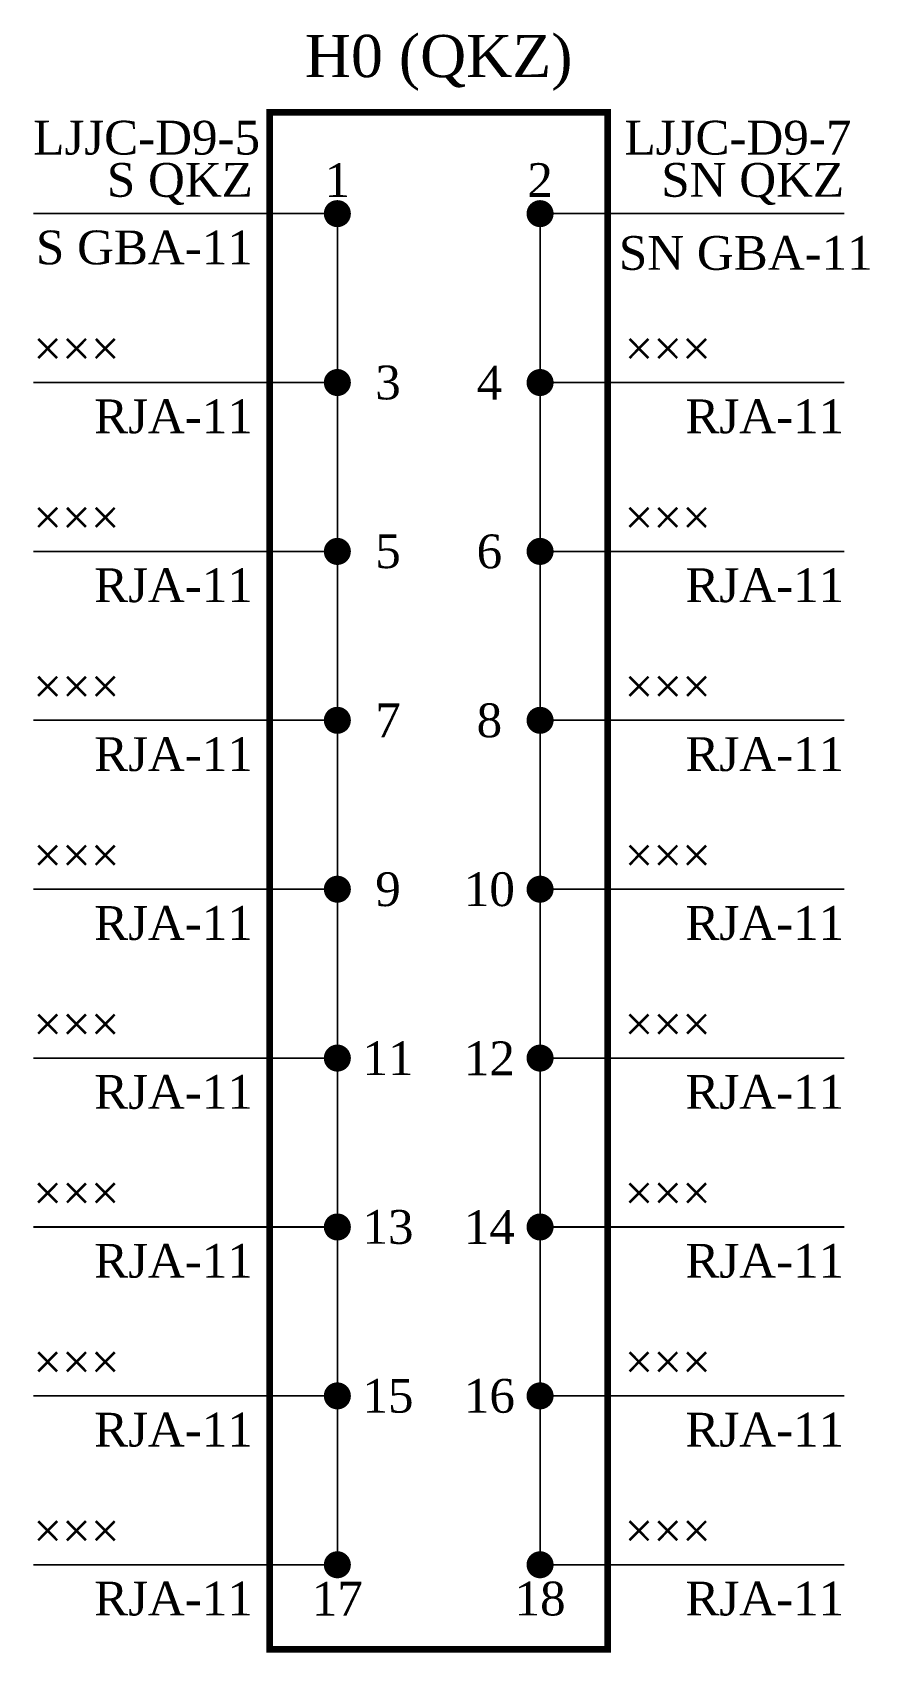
# Model space of a CAD drawing. Header units: millimetres. Extents: x -24.1 to 25.5, y -0.2 to 95.7.
import ezdxf
from ezdxf.enums import TextEntityAlignment as Align

# ---------------------------------------------------------------- set-up
doc = ezdxf.new("R2010")
doc.units = ezdxf.units.MM
doc.linetypes.add('DASHED', pattern=[0.75, 0.5, -0.25])
doc.styles.add('CHINESE', font='TIMES.TTF')

msp = doc.modelspace()

# ---------------------------------------------------------------- linework, layer by layer
at = {"color": 8, "linetype": 'DASHED', "const_width": 0.4}
msp.add_lwpolyline([(-10, 0), (10, 0), (10, 91), (-10, 91)], close=True, dxfattribs=at)
at = {"color": 8, "const_width": 0.8}
for points in [[(-6.4, 85, 1), (-5.6, 85, 1)], [(5.6, 85, 1), (6.4, 85, 1)], [(-6.4, 75, 1), (-5.6, 75, 1)], [(5.6, 75, 1), (6.4, 75, 1)], [(-6.4, 65, 1), (-5.6, 65, 1)], [(5.6, 65, 1), (6.4, 65, 1)], [(-6.4, 55, 1), (-5.6, 55, 1)], [(5.6, 55, 1), (6.4, 55, 1)], [(-6.4, 45, 1), (-5.6, 45, 1)], [(5.6, 45, 1), (6.4, 45, 1)], [(-6.4, 35, 1), (-5.6, 35, 1)], [(5.6, 35, 1), (6.4, 35, 1)], [(-6.4, 25, 1), (-5.6, 25, 1)], [(5.6, 25, 1), (6.4, 25, 1)], [(-6.4, 15, 1), (-5.6, 15, 1)], [(5.6, 15, 1), (6.4, 15, 1)], [(-6.4, 5, 1), (-5.6, 5, 1)], [(5.6, 5, 1), (6.4, 5, 1)]]:
    msp.add_lwpolyline(points, format="xyb", close=True, dxfattribs=at)
at = {"color": 8, "linetype": 'DASHED', "const_width": 0.1}
for points in [[(-6, 85), (-24, 85)], [(-6, 5), (-6, 85)], [(6, 5.4), (6, 85)], [(24, 85), (6, 85)], [(-6, 75), (-24, 75)], [(24, 75), (6, 75)], [(-6, 65), (-24, 65)], [(24, 65), (6, 65)], [(-6, 55), (-24, 55)], [(24, 55), (6, 55)], [(-6, 45), (-24, 45)], [(24, 45), (6, 45)], [(-6, 35), (-24, 35)], [(24, 35), (6, 35)], [(-6, 25), (-24, 25)], [(24, 25), (6, 25)], [(-6, 15), (-24, 15)], [(24, 15), (6, 15)], [(-6, 5), (-24, 5)], [(24, 5), (6, 5)]]:
    msp.add_lwpolyline(points, dxfattribs=at)

# ---------------------------------------------------------------- texts
at = {"color": 3, "linetype": 'Continuous', "style": 'CHINESE'}
msp.add_text('H0 (QKZ)', height=2.5, dxfattribs=at).set_placement((0, 94), align=Align.MIDDLE)
at = {"color": 8, "linetype": 'Continuous', "style": 'CHINESE'}
for s, p in [('LJJC-D9-5', (-24, 89.5)), ('LJJC-D9-7', (11, 89.5))]:
    msp.add_text(s, height=2, dxfattribs=at).set_placement(p, align=Align.MIDDLE_LEFT)
msp.add_text('S QKZ', height=2, dxfattribs=at).set_placement((-11, 87), align=Align.MIDDLE_RIGHT)
at = {"color": 8, "style": 'CHINESE'}
for s, p in [('1', (-6, 87)), ('3', (-3, 75)), ('5', (-3, 65)), ('7', (-3, 55)), ('8', (3, 55)), ('9', (-3, 45)), ('10', (3, 45)), ('11', (-3, 35)), ('12', (3, 35)), ('13', (-3, 25)), ('14', (3, 25)), ('15', (-3, 15)), ('16', (3, 15)), ('17', (-6, 3)), ('18', (6, 3))]:
    msp.add_text(s, height=2, dxfattribs=at).set_placement(p, align=Align.MIDDLE)
at = {"color": 8, "linetype": 'Continuous', "style": 'CHINESE'}
for s, p in [('2', (6, 87)), ('4', (3, 75)), ('6', (3, 65))]:
    msp.add_text(s, height=2, dxfattribs=at).set_placement(p, align=Align.MIDDLE)
at = {"color": 8, "style": 'CHINESE'}
for s, p in [('SN QKZ', (24, 87)), ('S GBA-11', (-11, 83)), ('RJA-11', (-11, 73)), ('RJA-11', (24, 73)), ('RJA-11', (-11, 63)), ('RJA-11', (24, 63)), ('RJA-11', (-11, 53)), ('RJA-11', (24, 53)), ('RJA-11', (-11, 43)), ('RJA-11', (24, 43)), ('RJA-11', (-11, 33)), ('RJA-11', (24, 33)), ('RJA-11', (-11, 23)), ('RJA-11', (24, 23)), ('RJA-11', (-11, 13)), ('RJA-11', (24, 13)), ('RJA-11', (-11, 3)), ('RJA-11', (24, 3))]:
    msp.add_text(s, height=2, dxfattribs=at).set_placement(p, align=Align.MIDDLE_RIGHT)
for s, p in [('SN GBA-11', (10.664, 82.674)), ('×××', (-24, 77)), ('×××', (11, 77)), ('×××', (-24, 67)), ('×××', (11, 67)), ('×××', (-24, 57)), ('×××', (11, 57)), ('×××', (-24, 47)), ('×××', (11, 47)), ('×××', (-24, 37)), ('×××', (11, 37)), ('×××', (-24, 27)), ('×××', (11, 27)), ('×××', (-24, 17)), ('×××', (11, 17)), ('×××', (-24, 7)), ('×××', (11, 7))]:
    msp.add_text(s, height=2, dxfattribs=at).set_placement(p, align=Align.MIDDLE_LEFT)

doc.saveas('drawing.dxf')
